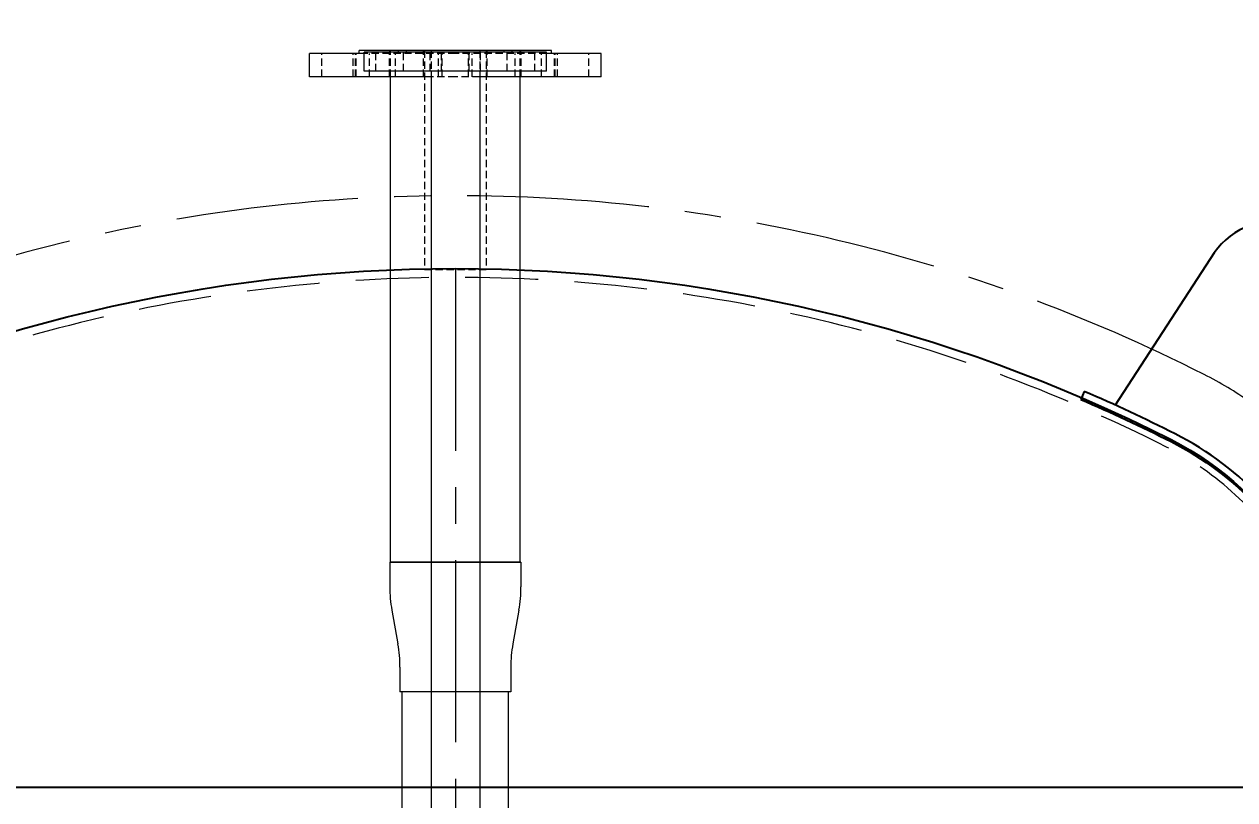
# Model space of a CAD drawing. Header units: millimetres. Extents: x -46397 to 283259, y -8690 to 23983.
# Drawn here: x 3117 to 3948, y 8228 to 8760 of the extents above; entities that cross this region are included whole.
import ezdxf

# ---------------------------------------------------------------- set-up
doc = ezdxf.new("R2010")
doc.units = ezdxf.units.MM
doc.linetypes.add('CENTER', pattern=[2, 1.25, -0.25, 0.25, -0.25])
doc.linetypes.add('HIDDENX2', pattern=[0.75, 0.5, -0.25])
doc.layers.get('Defpoints').update_dxf_attribs({"lineweight": 0})
for name, color, linetype, lineweight in [('DUONGCHINH', 7, 'Continuous', 25), ('DUONGTAM', 1, 'CENTER', 0), ('PHANTOM 2', 8, 'Continuous', 0)]:
    doc.layers.add(name, color=color, linetype=linetype, lineweight=lineweight)
doc.styles.add('GHI CHÚ 1', font='isocp_IV25.ttf', dxfattribs={"width": 0.8})
doc.dimstyles.new('1-30SCALE', dxfattribs={"dimtxt": 75, "dimasz": 75, "dimexe": 37.5, "dimexo": 30, "dimgap": 30, "dimtad": 1, "dimtoh": 1, "dimdec": 0, "dimdsep": 46, "dimtxsty": 'GHI CHÚ 1', "dimcen": 0.09, "dimclrd": 256, "dimclre": 256, "dimclrt": 2, "dimadec": 0, "dimazin": 0, "dimtfac": 1, "dimtdec": 0, "dimtofl": 0, "dimtmove": 0, "dimatfit": 3, "dimfxl": 1, "dimlwd": 0, "dimlwe": 0, "dimarcsym": 0})

# ---------------------------------------------------------------- blocks, each defined once
blk = doc.blocks.new('A$C38c89247')
at = {"layer": 'DUONGCHINH', "color": 6, "extrusion": (2.28848e-17, 1, 0)}
for p, q in [((522.76, 2321.43), (454.98, 2217)), ((433.66, 2226.43), (431.29, 2220.92))]:
    blk.add_line(p, q, dxfattribs=at)
at = {"layer": 'DUONGCHINH', "color": 6}
for centre, radius, start, end in [((563.88, 2292.99), 50, 0, 145.33897), ((2.33, 1223.23), 1092, 63.12441, 66.73458), ((398.33, 2004.61), 216, 22.52489, 63.12441)]:
    blk.add_arc(centre, radius, start, end, dxfattribs=at)
at = {"layer": 'DUONGCHINH', "color": 6, "extrusion": (0, 0, -1)}
for centre, radius, start, end in [((-2.33, 1223.23), 1086, 113.26542, 116.87559), ((-398.33, 2004.61), 210, 116.87559, 157.47511)]:
    blk.add_arc(centre, radius, start, end, dxfattribs=at)
blk = doc.blocks.new('A$C84ccd93c')
at = {"color": 3, "linetype": 'HIDDENX2', "lineweight": 0, "ltscale": 100}
blk.add_lwpolyline([(-597.67, 1954.61), (-597.67, 2004.63, -0.284518), (-485.99, 2187.93, -0.238987), (490.65, 2187.93, -0.284518), (602.33, 2004.63), (602.33, 1954.61)], format="xyb", dxfattribs=at)
at = {"layer": 'DUONGCHINH', "color": 2, "ltscale": 10, "extrusion": (6.89019e-16, 1, 0)}
blk.add_line((607.33, 1954.61), (-602.67, 1954.61), dxfattribs=at)
at = {"layer": 'DUONGCHINH', "color": 2, "ltscale": 10}
blk.add_lwpolyline([(-603.67, 1954.61), (-603.67, 2004.61, -0.28449), (-488.7, 2193.28, -0.238987), (493.37, 2193.28, -0.28449), (608.33, 2004.61), (608.33, 1954.61)], format="xyb", close=True, dxfattribs=at)
at = {"layer": 'DUONGTAM', "ltscale": 100}
blk.add_line((2.33, 2310.63), (2.33, 98.6), dxfattribs=at)
blk = doc.blocks.new('A$Cbc6c2a49')
at = {"color": 2, "linetype": 'Continuous', "lineweight": 0, "ltscale": 10, "extrusion": (6.89019e-16, 1, 0)}
for p, q in [((-60.17, 2458.23), (-97.67, 2458.23)), ((-97.67, 2442.23), (-97.67, 2458.23)), ((-31.17, 2460.23), (-63.67, 2460.23)), ((-63.67, 2458.23), (-63.67, 2460.23)), ((2.33, 2459.23), (-60.17, 2459.23)), ((-60.17, 2446.23), (-60.17, 2459.23)), ((2.33, 2460.23), (-31.17, 2460.23)), ((-31.17, 2459.23), (-31.17, 2460.23)), ((35.83, 2460.23), (2.33, 2460.23)), ((64.83, 2459.23), (2.33, 2459.23)), ((68.33, 2460.23), (35.83, 2460.23)), ((35.83, 2459.23), (35.83, 2460.23)), ((64.83, 2446.23), (64.83, 2459.23)), ((102.33, 2458.23), (64.83, 2458.23)), ((68.33, 2458.23), (68.33, 2460.23)), ((102.33, 2442.23), (102.33, 2458.23)), ((-14.37, 2442.23), (-97.67, 2442.23)), ((2.33, 2446.23), (-60.17, 2446.23)), ((-42.12, 2109.23), (-42.12, 2442.23)), ((-14.37, 2446.23), (-14.37, 1846.61)), ((64.83, 2446.23), (2.33, 2446.23)), ((19.03, 2446.23), (19.03, 1846.61)), ((102.33, 2442.23), (19.03, 2442.23)), ((46.78, 2109.23), (46.78, 2442.23)), ((-42.12, 2109.23), (-14.37, 2109.23)), ((19.03, 2109.23), (46.78, 2109.23)), ((2.33, 2020.23), (-34.2, 2020.23)), ((-34.2, 1859.62), (-34.2, 2020.23)), ((38.83, 2020.23), (2.33, 2020.23)), ((38.7, 1859.62), (38.7, 2020.23))]:
    blk.add_line(p, q, dxfattribs=at)
at = {"color": 1, "linetype": 'HIDDENX2', "lineweight": 0, "ltscale": 10, "extrusion": (6.89019e-16, 1, 0)}
for p, q in [((-89.17, 2442.23), (-89.17, 2458.23)), ((-67.67, 2442.23), (-67.67, 2458.23)), ((-66.17, 2442.23), (-66.17, 2458.23)), ((-65.74, 2442.23), (-65.74, 2458.23)), ((2.33, 2458.23), (-60.17, 2458.23)), ((-56.67, 2442.23), (-56.67, 2458.23)), ((-52.17, 2446.23), (-52.17, 2459.23)), ((-42.74, 2442.23), (-42.74, 2458.23)), ((-42.67, 2442.23), (-42.67, 2460.23)), ((-42.12, 2442.23), (-42.12, 2460.23)), ((-38.67, 2442.23), (-38.67, 2458.23)), ((-36.67, 2458.23), (-36.67, 2460.23)), ((-33.17, 2446.23), (-33.17, 2459.23)), ((-19.42, 2442.23), (-19.42, 2460.23)), ((-18.77, 2460.23), (-18.77, 2310.03)), ((-14.92, 2446.23), (-14.92, 2460.23)), ((-14.37, 2460.23), (-14.37, 2446.23)), ((-9.17, 2442.23), (-9.17, 2458.23)), ((-7.17, 2446.23), (-7.17, 2459.23)), ((-6.67, 2442.23), (-6.67, 2458.23)), ((64.83, 2458.23), (2.33, 2458.23)), ((11.33, 2442.23), (11.33, 2458.23)), ((11.83, 2446.23), (11.83, 2459.23)), ((13.83, 2442.23), (13.83, 2458.23)), ((19.03, 2460.23), (19.03, 2446.23)), ((19.58, 2446.23), (19.58, 2460.23)), ((23.43, 2460.23), (23.43, 2310.03)), ((24.08, 2442.23), (24.08, 2460.23)), ((37.83, 2446.23), (37.83, 2459.23)), ((41.33, 2458.23), (41.33, 2460.23)), ((43.33, 2442.23), (43.33, 2458.23)), ((46.78, 2442.23), (46.78, 2460.23)), ((47.33, 2442.23), (47.33, 2460.23)), ((47.4, 2442.23), (47.4, 2458.23)), ((56.83, 2446.23), (56.83, 2459.23)), ((61.33, 2442.23), (61.33, 2458.23)), ((70.4, 2442.23), (70.4, 2458.23)), ((70.83, 2442.23), (70.83, 2458.23)), ((72.33, 2442.23), (72.33, 2458.23)), ((93.83, 2442.23), (93.83, 2458.23)), ((2.33, 2442.23), (-14.37, 2442.23)), ((19.03, 2442.23), (2.33, 2442.23)), ((-18.77, 2310.03), (23.43, 2310.03)), ((-14.37, 2109.23), (19.03, 2109.23))]:
    blk.add_line(p, q, dxfattribs=at)
at = {"color": 2, "linetype": 'Continuous', "lineweight": 0, "ltscale": 10}
for p, q in [((47.33, 2109.23), (-42.67, 2109.23)), ((-42.67, 2109.23), (-42.67, 2092.24)), ((47.33, 2109.23), (47.33, 2092.24)), ((-41.25, 2076.34), (-37.08, 2053.12)), ((45.92, 2076.34), (41.75, 2053.12)), ((-35.67, 2037.22), (-35.67, 2020.23)), ((40.33, 2037.22), (40.33, 2020.23)), ((40.33, 2020.23), (-35.67, 2020.23))]:
    blk.add_line(p, q, dxfattribs=at)
at = {"color": 150, "linetype": 'Continuous', "lineweight": 0, "ltscale": 10, "extrusion": (6.89019e-16, 1, 0)}
blk.add_line((-42.12, 2109.23), (46.78, 2109.23), dxfattribs=at)
at = {"color": 2, "linetype": 'Continuous', "lineweight": 0, "ltscale": 10}
for centre, start, end in [((47.33, 2092.24), 180, 190.17551), ((-42.67, 2092.24), 349.82449, 0), ((-125.67, 2037.22), 0, 10.17551), ((130.33, 2037.22), 169.82449, 180)]:
    blk.add_arc(centre, 90, start, end, dxfattribs=at)
blk = doc.blocks.new('*D1645')
at = {"layer": 'Defpoints', "color": 0, "transparency": 16777216}
for p in [(4013.15, 8899.49), (2813.15, 8236.17), (4013.15, 8236.17)]:
    blk.add_point(p, dxfattribs=at)
at = {"layer": 'PHANTOM 2', "linetype": 'Continuous', "lineweight": 0, "transparency": 16777216}
for p, q in [((2813.15, 8266.17), (2813.15, 8929.49)), ((4013.15, 8266.17), (4013.15, 8929.49)), ((2903.15, 8899.49), (3923.15, 8899.49))]:
    blk.add_line(p, q, dxfattribs=at)
at = {"layer": 'PHANTOM 2', "transparency": 16777216}
for points in [[(2903.15, 8914.49), (2903.15, 8884.49), (2813.15, 8899.49)], [(3923.15, 8914.49), (3923.15, 8884.49), (4013.15, 8899.49)]]:
    blk.add_solid(points, dxfattribs=at)
at = {"layer": 'PHANTOM 2', "color": 2, "transparency": 16777216, "insert": (3413.15, 8977.65), "char_height": 95, "attachment_point": 5, "style": 'GHI CHÚ 1'}
blk.add_mtext('ID=%%C1200', dxfattribs=at)

msp = doc.modelspace()

# ---------------------------------------------------------------- linework, layer by layer
at = {"layer": 'DUONGTAM', "color": 5, "lineweight": 0, "ltscale": 100, "elevation": -1.5}
msp.add_lwpolyline([(2757.15, 8236.24), (2757.15, 6736.24), (2757.15, 6686.41, 0.284296), (2899.51, 6452.98, 0.238987), (3926.79, 6452.98, 0.284296), (4069.15, 6686.41), (4069.15, 6736.24), (4069.15, 8236.24), (4069.15, 8286.06, 0.284296), (3926.79, 8519.5, 0.238987), (2899.51, 8519.5, 0.284296), (2757.15, 8286.06)], format="xyb", close=True, dxfattribs=at)

# ---------------------------------------------------------------- block references
for name in ['A$Cbc6c2a49', 'A$C38c89247', 'A$C84ccd93c']:
    msp.add_blockref(name, (3410.82, 6281.56, -1.5))

# ---------------------------------------------------------------- dimensions: what is measured, and where the dimension line sits
at = {"layer": 'PHANTOM 2'}
dim = msp.add_linear_dim(base=(4013.15, 8899.49), p1=(2813.15, 8236.17), p2=(4013.15, 8236.17), text='ID=%%C<>', dimstyle='1-30SCALE', override={"dimtxt": 95, "dimasz": 90, "dimexe": 30, "dimpost": '', "dimtmove": 1}, dxfattribs=at)
dim.commit()
dim.dimension.update_dxf_attribs({"geometry": '*D1645', "text_midpoint": (3413.15, 8977.65)})

doc.saveas('drawing.dxf')
